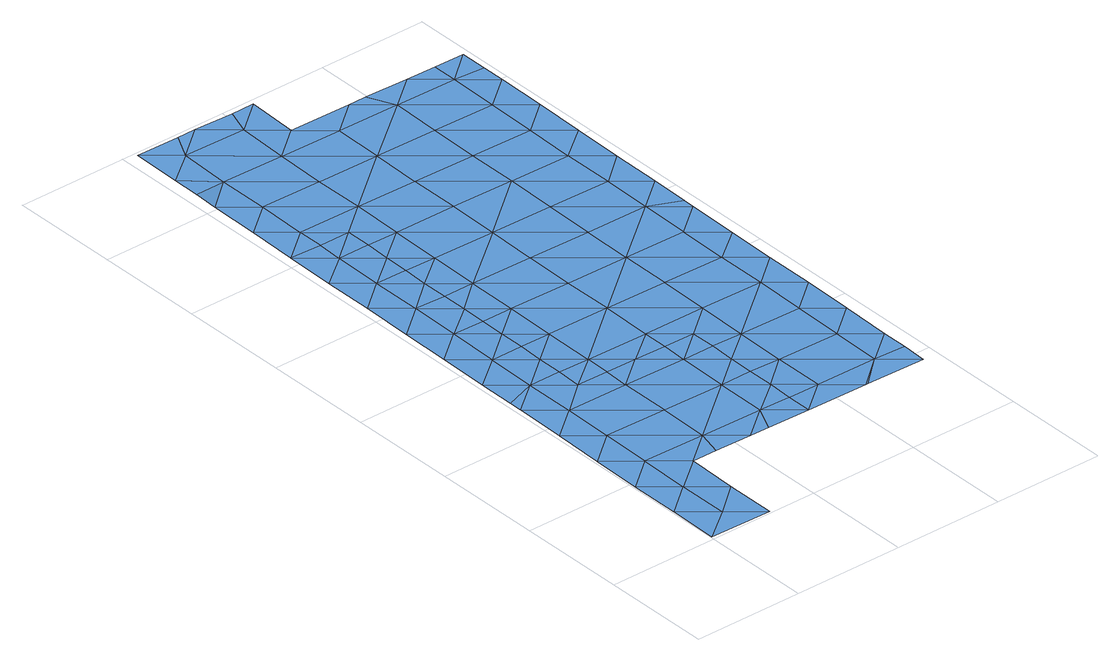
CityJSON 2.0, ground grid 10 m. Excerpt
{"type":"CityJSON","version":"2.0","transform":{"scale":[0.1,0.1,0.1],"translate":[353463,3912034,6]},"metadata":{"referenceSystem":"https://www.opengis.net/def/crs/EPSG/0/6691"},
"CityObjects":{
"waterbody1":{"type":"WaterBody","attributes":{"name":"7","class":"1140","function":"1","WaterBodyRiverFloodingRiskAttribute.description":"4","WaterBodyRiverFloodingRiskAttribute.rankOrg":"3","WaterBodyRiverFloodingRiskAttribute.adminType":"2","WaterBodyRiverFloodingRiskAttribute.scale":"L2"},"geometry":[{"type":"MultiSurface","lod":"1","boundaries":[[[0,1,2]],[[0,2,3]],[[2,4,3]],[[5,4,2]],[[6,7,8]],[[7,6,9]],[[9,6,10]],[[11,10,6]],[[12,13,14]],[[12,15,13]],[[16,15,12]],[[17,15,16]],[[17,9,15]],[[9,18,15]],[[19,18,9]],[[15,18,20]],[[21,22,23]],[[22,12,23]],[[12,24,23]],[[23,24,25]],[[25,26,23]],[[23,26,27]],[[27,21,23]],[[16,12,22]],[[20,13,15]],[[14,24,12]],[[28,29,30]],[[31,29,28]],[[32,33,34]],[[34,33,35]],[[35,33,36]],[[37,36,33]],[[36,37,38]],[[3,38,37]],[[39,38,3]],[[39,40,38]],[[40,41,42]],[[43,44,35]],[[44,45,35]],[[43,35,46]],[[47,46,36]],[[47,36,48]],[[48,36,42]],[[42,38,40]],[[4,39,3]],[[3,37,49]],[[42,36,38]],[[49,37,33]],[[49,33,28]],[[28,33,50]],[[49,28,51]],[[49,51,52]],[[52,0,49]],[[46,35,36]],[[35,45,34]],[[33,32,50]],[[28,50,31]],[[30,51,28]],[[53,11,6]],[[2,53,6]],[[9,10,19]],[[7,9,17]],[[8,2,6]],[[5,2,8]],[[49,0,3]],[[1,53,2]],[[54,55,56]],[[55,54,57]],[[57,54,58]],[[54,59,58]],[[48,42,57]],[[58,48,57]],[[41,55,57]],[[59,54,56]],[[42,41,57]]]}]},
"waterbody2":{"type":"WaterBody","attributes":{"name":"7","class":"1140","function":"1","WaterBodyRiverFloodingRiskAttribute.description":"4","WaterBodyRiverFloodingRiskAttribute.rankOrg":"2","WaterBodyRiverFloodingRiskAttribute.adminType":"2","WaterBodyRiverFloodingRiskAttribute.scale":"L2"},"geometry":[{"type":"MultiSurface","lod":"1","boundaries":[[[60,61,62]],[[60,63,61]],[[63,60,64]],[[60,65,64]],[[66,65,60]],[[67,65,66]],[[65,67,68]],[[68,67,69]],[[67,70,69]],[[71,70,67]],[[66,62,72]],[[73,74,75]],[[74,73,70]],[[73,76,70]],[[77,76,73]],[[78,76,77]],[[76,78,79]],[[78,80,79]],[[81,80,78]],[[82,80,81]],[[83,80,82]],[[84,80,83]],[[84,85,80]],[[24,85,84]],[[14,85,24]],[[14,13,85]],[[63,86,87]],[[86,63,88]],[[88,63,89]],[[44,88,89]],[[45,89,34]],[[34,89,64]],[[32,34,64]],[[31,50,65]],[[31,65,29]],[[30,29,90]],[[29,68,90]],[[90,68,91]],[[90,91,92]],[[92,91,93]],[[91,94,93]],[[95,94,91]],[[94,95,96]],[[79,96,95]],[[18,94,96]],[[19,94,18]],[[19,10,94]],[[20,18,96]],[[76,95,91]],[[76,91,69]],[[10,93,94]],[[10,11,93]],[[11,53,93]],[[92,93,53]],[[1,92,53]],[[1,0,92]],[[52,92,0]],[[52,51,92]],[[51,90,92]],[[51,30,90]],[[50,32,64]],[[45,44,89]],[[87,97,63]],[[25,84,26]],[[84,98,26]],[[26,98,99]],[[99,98,100]],[[101,100,98]],[[100,101,102]],[[103,102,101]],[[103,104,102]],[[105,104,103]],[[104,105,106]],[[105,107,106]],[[107,105,108]],[[105,109,108]],[[110,109,111]],[[103,111,109]],[[103,112,111]],[[112,113,114]],[[115,113,112]],[[82,113,115]],[[82,116,113]],[[82,117,116]],[[118,116,117]],[[118,119,116]],[[77,120,121]],[[120,77,75]],[[121,117,77]],[[117,81,77]],[[122,123,119]],[[122,124,123]],[[122,125,124]],[[126,127,125]],[[128,127,126]],[[128,129,127]],[[125,127,124]],[[114,123,124]],[[116,119,123]],[[117,121,118]],[[113,116,123]],[[112,98,115]],[[98,83,115]],[[113,123,114]],[[130,100,131]],[[21,99,130]],[[27,99,21]],[[132,104,106]],[[103,109,105]],[[101,112,103]],[[131,100,102]],[[98,112,101]],[[99,100,130]],[[27,26,99]],[[13,96,85]],[[25,24,84]],[[96,80,85]],[[84,83,98]],[[83,82,115]],[[82,81,117]],[[80,96,79]],[[76,79,95]],[[81,78,77]],[[77,73,75]],[[70,71,74]],[[67,72,71]],[[69,70,76]],[[91,68,69]],[[65,68,29]],[[60,62,66]],[[50,64,65]],[[63,64,89]],[[61,63,97]],[[72,67,66]],[[13,20,96]],[[112,133,111]],[[112,114,133]],[[134,133,135]],[[133,134,110]],[[133,127,135]],[[127,133,124]],[[127,129,135]],[[114,124,133]],[[133,110,111]],[[102,136,137]],[[137,131,102]],[[138,136,104]],[[138,104,132]],[[104,136,102]]]}]}
},
"vertices":[
[61,233,1],[62,256,1],[33,256,1],[33,210,1],[5,234,1],[5,246,1],[34,302,1],[6,326,1],[5,280,1],[35,349,1],[63,325,1],[63,302,1],[36,441,1],[64,418,1],[65,441,1],[36,395,1],[8,419,1],[7,372,1],[64,371,1],[63,348,1],[64,394,1],[9,511,1],[8,465,1],[37,487,1],[65,464,1],[66,487,1],[66,510,1],[38,510,1],[146,208,1],[175,231,1],[147,231,1],[175,208,1],[174,162,1],[145,162,1],[174,138,1],[145,116,1],[88,117,1],[89,163,1],[32,164,1],[4,187,1],[3,141,1],[2,95,1],[31,118,1],[134,93,1],[173,92,1],[173,115,1],[116,93,1],[82,94,1],[59,94,1],[89,209,1],[174,185,1],[118,232,1],[90,232,1],[62,279,1],[30,25,1],[2,49,1],[1,3,1],[30,71,1],[58,48,1],[58,2,1],
[259,160,1],[287,137,1],[288,183,1],[258,114,1],[202,161,1],[203,207,1],[260,206,1],[261,253,1],[204,254,1],[205,300,1],[261,299,1],[289,275,1],[289,229,1],[262,345,1],[290,321,1],[291,368,1],[205,346,1],[263,391,1],[206,392,1],[149,393,1],[150,439,1],[207,438,1],[208,485,1],[151,486,1],[94,486,1],[93,440,1],[232,91,1],[286,90,1],[230,91,1],[202,115,1],[147,254,1],[148,301,1],[90,255,1],[91,302,1],[92,348,1],[148,347,1],[92,394,1],[287,113,1],[95,533,1],[38,534,1],[39,580,1],[95,579,1],[39,626,1],[96,625,1],[40,672,2],[97,671,2],[69,695,2],[105,694,2],[126,694,2],[125,648,1],[182,647,1],[153,624,1],[152,578,1],[208,531,1],[209,577,1],[151,532,1],[264,484,1],[264,437,1],[292,460,1],[293,506,1],[291,379,1],[292,414,1],[294,553,1],[265,530,1],[266,576,1],[295,599,1],[295,620,1],[267,622,1],[295,645,1],[267,645,1],[10,557,1],[11,603,1],[52,695,2],[210,623,1],[199,647,1],[239,646,1],[11,650,2],[11,625,2],[12,696,2]
]}
